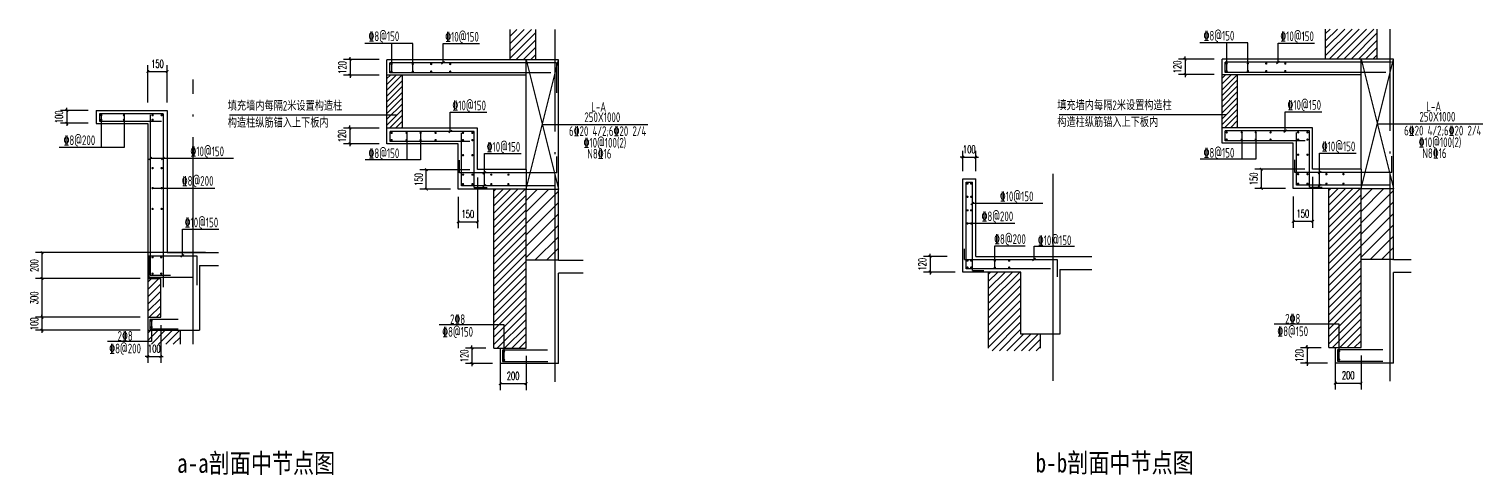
# Model space of a CAD drawing. Extents: x 0 to 125661, y -104936 to 8656.
# Drawn here: x 23345 to 34583, y -29104 to -25657 of the extents above; entities that cross this region are included whole.
import ezdxf
from ezdxf.enums import TextEntityAlignment as Align

# ---------------------------------------------------------------- set-up
doc = ezdxf.new("R2010")
doc.units = 0
doc.header["$LTSCALE"] = 800
doc.header["$MEASUREMENT"] = 0
doc.linetypes.add('DOTE', pattern=[2.42, 2, -0.2, 0.02, -0.2])
doc.layers.get('0').update_dxf_attribs({"linetype": 'CONTINUOUS'})
doc.layers.get('Defpoints').update_dxf_attribs({"color": 1, "linetype": 'CONTINUOUS'})
for name, color, linetype in [('3-ban', 84, 'CONTINUOUS'), ('DOTE', 28, 'CONTINUOUS'), ('PUB_DIM', 3, 'CONTINUOUS'), ('PUB_HATCH', 8, 'CONTINUOUS'), ('PUB_TEXT', 7, 'CONTINUOUS'), ('R', 1, 'CONTINUOUS'), ('WALL', 50, 'CONTINUOUS')]:
    doc.layers.add(name, color=color, linetype=linetype)
doc.styles.add('DIM_FONT', font='SIMPLEX.shx', dxfattribs={"width": 0.6})
doc.styles.add('TSSD_Rein', font='tssdeng.shx', dxfattribs={"width": 0.7, "bigfont": 'hztxt.shx'})
doc.styles.add('房间名称', font='SIMHEI.TTF', dxfattribs={"width": 0.8})
doc.dimstyles.new('DIMN20', dxfattribs={"dimscale": 0.2, "dimtxt": 300, "dimasz": 100, "dimexe": 250, "dimexo": 300, "dimgap": 150, "dimtad": 1, "dimdec": 0, "dimzin": 0, "dimdsep": 46, "dimtxsty": 'DIM_FONT', "dimblk": 'ARCHTICK', "dimcen": 0.09, "dimclrt": 7, "dimazin": 2, "dimtfac": 1, "dimtdec": 0, "dimtix": 1, "dimtmove": 2, "dimatfit": 3, "dimfxl": 0, "dimtolj": 1, "dimtzin": 0, "dimarcsym": 0})

# ---------------------------------------------------------------- blocks, each defined once
blk = doc.blocks.new('_ArchTick')
at = {"color": 0, "linetype": 'ByBlock', "const_width": 0.4}
blk.add_lwpolyline([(-0.5, -0.5), (0.5, 0.5)], dxfattribs=at)
blk = doc.blocks.new('*D355')
at = {"layer": '3-ban', "color": 0, "lineweight": -2}
for p, q in [((23779, -27385), (23395, -27385)), ((23445, -27385), (23445, -27585)), ((24203, -27585), (23395, -27585))]:
    blk.add_line(p, q, dxfattribs=at)
at = {"layer": 'Defpoints', "color": 0}
for p in [(23839, -27385), (23445, -27585), (24263, -27585)]:
    blk.add_point(p, dxfattribs=at)
at = {"layer": '3-ban', "color": 0, "lineweight": -2, "xscale": 20, "yscale": 20, "zscale": 20}
for p, rotation in [((23445, -27385), 90), ((23445, -27585), 270)]:
    blk.add_blockref('_ArchTick', p, dxfattribs=dict(at, rotation=rotation))
at = {"layer": '3-ban', "color": 7, "insert": (23385, -27485), "char_height": 60, "attachment_point": 5, "rotation": 90, "style": 'DIM_FONT'}
blk.add_mtext('\\A1;200', dxfattribs=at)
blk = doc.blocks.new('*D356')
at = {"layer": '3-ban', "color": 0, "lineweight": -2}
for p, q in [((24203, -27585), (23395, -27585)), ((23445, -27585), (23445, -27885)), ((24203, -27885), (23395, -27885))]:
    blk.add_line(p, q, dxfattribs=at)
at = {"layer": 'Defpoints', "color": 0}
for p in [(24263, -27585), (23445, -27885), (24263, -27885)]:
    blk.add_point(p, dxfattribs=at)
at = {"layer": '3-ban', "color": 0, "lineweight": -2, "xscale": 20, "yscale": 20, "zscale": 20}
for p, rotation in [((23445, -27585), 90), ((23445, -27885), 270)]:
    blk.add_blockref('_ArchTick', p, dxfattribs=dict(at, rotation=rotation))
at = {"layer": '3-ban', "color": 7, "insert": (23385, -27735), "char_height": 60, "attachment_point": 5, "rotation": 90, "style": 'DIM_FONT'}
blk.add_mtext('\\A1;300', dxfattribs=at)
blk = doc.blocks.new('*D357')
at = {"layer": '3-ban', "color": 0, "lineweight": -2}
for p, q in [((23445, -27885), (23445, -27865)), ((24203, -27885), (23395, -27885)), ((23445, -27885), (23445, -27985)), ((24203, -27985), (23395, -27985)), ((23445, -27985), (23445, -28005))]:
    blk.add_line(p, q, dxfattribs=at)
at = {"layer": 'Defpoints', "color": 0}
for p in [(24263, -27885), (23445, -27985), (24263, -27985)]:
    blk.add_point(p, dxfattribs=at)
at = {"layer": '3-ban', "color": 0, "lineweight": -2, "xscale": 20, "yscale": 20, "zscale": 20}
for p, rotation in [((23445, -27885), 270), ((23445, -27985), 90)]:
    blk.add_blockref('_ArchTick', p, dxfattribs=dict(at, rotation=rotation))
at = {"layer": '3-ban', "color": 7, "insert": (23385, -27935), "char_height": 60, "attachment_point": 5, "rotation": 90, "style": 'DIM_FONT'}
blk.add_mtext('\\A1;100', dxfattribs=at)
blk = doc.blocks.new('*D358')
at = {"layer": '3-ban', "color": 0, "lineweight": -2}
for p, q in [((23803, -26285), (23587, -26285)), ((23637, -26285), (23637, -26265)), ((23637, -26285), (23637, -26385)), ((23803, -26385), (23587, -26385)), ((23637, -26385), (23637, -26405))]:
    blk.add_line(p, q, dxfattribs=at)
at = {"layer": 'Defpoints', "color": 0}
for p in [(23863, -26285), (23637, -26385), (23863, -26385)]:
    blk.add_point(p, dxfattribs=at)
at = {"layer": '3-ban', "color": 0, "lineweight": -2, "xscale": 20, "yscale": 20, "zscale": 20}
for p, rotation in [((23637, -26285), 270), ((23637, -26385), 90)]:
    blk.add_blockref('_ArchTick', p, dxfattribs=dict(at, rotation=rotation))
at = {"layer": '3-ban', "color": 7, "insert": (23577, -26335), "char_height": 60, "attachment_point": 5, "rotation": 90, "style": 'DIM_FONT'}
blk.add_mtext('\\A1;100', dxfattribs=at)
blk = doc.blocks.new('*D359')
at = {"layer": '3-ban', "color": 0, "lineweight": -2}
for p, q in [((24263, -26225), (24263, -25935)), ((24413, -26225), (24413, -25935)), ((24263, -25985), (24413, -25985))]:
    blk.add_line(p, q, dxfattribs=at)
at = {"layer": 'Defpoints', "color": 0}
for p in [(24413, -25985), (24263, -26285), (24413, -26285)]:
    blk.add_point(p, dxfattribs=at)
at = {"layer": '3-ban', "color": 0, "lineweight": -2, "xscale": 20, "yscale": 20, "zscale": 20, "rotation": 180}
blk.add_blockref('_ArchTick', (24263, -25985), dxfattribs=at)
at = {"layer": '3-ban', "color": 0, "lineweight": -2, "xscale": 20, "yscale": 20, "zscale": 20}
blk.add_blockref('_ArchTick', (24413, -25985), dxfattribs=at)
at = {"layer": '3-ban', "color": 7, "insert": (24338, -25925), "char_height": 60, "attachment_point": 5, "style": 'DIM_FONT'}
blk.add_mtext('\\A1;150', dxfattribs=at)
blk = doc.blocks.new('*D360')
at = {"layer": '3-ban', "color": 0, "lineweight": -2}
for p, q in [((24363, -27945), (24363, -28238)), ((24263, -28045), (24263, -28238)), ((24263, -28188), (24243, -28188)), ((24263, -28188), (24363, -28188)), ((24363, -28188), (24383, -28188))]:
    blk.add_line(p, q, dxfattribs=at)
at = {"layer": 'Defpoints', "color": 0}
for p in [(24363, -27885), (24263, -27985), (24363, -28188)]:
    blk.add_point(p, dxfattribs=at)
at = {"layer": '3-ban', "color": 0, "lineweight": -2, "xscale": 20, "yscale": 20, "zscale": 20}
blk.add_blockref('_ArchTick', (24263, -28188), dxfattribs=at)
at = {"layer": '3-ban', "color": 0, "lineweight": -2, "xscale": 20, "yscale": 20, "zscale": 20, "rotation": 180}
blk.add_blockref('_ArchTick', (24363, -28188), dxfattribs=at)
at = {"layer": '3-ban', "color": 7, "insert": (24313, -28128), "char_height": 60, "attachment_point": 5, "style": 'DIM_FONT'}
blk.add_mtext('\\A1;100', dxfattribs=at)
blk = doc.blocks.new('*D361')
at = {"layer": '3-ban', "color": 0, "lineweight": -2}
for p, q in [((30563, -26755), (30563, -26597)), ((30663, -26755), (30663, -26597)), ((30563, -26647), (30543, -26647)), ((30563, -26647), (30663, -26647)), ((30663, -26647), (30683, -26647))]:
    blk.add_line(p, q, dxfattribs=at)
at = {"layer": 'Defpoints', "color": 0}
for p in [(30663, -26647), (30563, -26815), (30663, -26815)]:
    blk.add_point(p, dxfattribs=at)
at = {"layer": '3-ban', "color": 0, "lineweight": -2, "xscale": 20, "yscale": 20, "zscale": 20}
blk.add_blockref('_ArchTick', (30563, -26647), dxfattribs=at)
at = {"layer": '3-ban', "color": 0, "lineweight": -2, "xscale": 20, "yscale": 20, "zscale": 20, "rotation": 180}
blk.add_blockref('_ArchTick', (30663, -26647), dxfattribs=at)
at = {"layer": '3-ban', "color": 7, "insert": (30613, -26587), "char_height": 60, "attachment_point": 5, "style": 'DIM_FONT'}
blk.add_mtext('\\A1;100', dxfattribs=at)
blk = doc.blocks.new('*D362')
at = {"layer": 'Defpoints', "color": 0}
for p in [(30503, -27415), (30310, -27535), (30563, -27535)]:
    blk.add_point(p, dxfattribs=at)
at = {"layer": 'PUB_DIM', "color": 0, "lineweight": -2}
for p, q in [((30443, -27415), (30260, -27415)), ((30310, -27415), (30310, -27395)), ((30310, -27415), (30310, -27535)), ((30503, -27535), (30260, -27535)), ((30310, -27535), (30310, -27555))]:
    blk.add_line(p, q, dxfattribs=at)
at = {"layer": 'PUB_DIM', "color": 0, "lineweight": -2, "xscale": 20, "yscale": 20, "zscale": 20}
for p, rotation in [((30310, -27415), 270), ((30310, -27535), 90)]:
    blk.add_blockref('_ArchTick', p, dxfattribs=dict(at, rotation=rotation))
at = {"layer": 'PUB_DIM', "color": 7, "insert": (30250, -27475), "char_height": 60, "attachment_point": 5, "rotation": 90, "style": 'DIM_FONT'}
blk.add_mtext('\\A1;120', dxfattribs=at)
blk = doc.blocks.new('*D363')
at = {"layer": '3-ban', "color": 0, "lineweight": -2}
for p, q in [((26877, -28123), (26719, -28123)), ((26769, -28123), (26769, -28103)), ((26769, -28123), (26769, -28243)), ((26927, -28243), (26719, -28243)), ((26769, -28243), (26769, -28263))]:
    blk.add_line(p, q, dxfattribs=at)
at = {"layer": 'Defpoints', "color": 0}
for p in [(26937, -28123), (26769, -28243), (26987, -28243)]:
    blk.add_point(p, dxfattribs=at)
at = {"layer": '3-ban', "color": 0, "lineweight": -2, "xscale": 20, "yscale": 20, "zscale": 20}
for p, rotation in [((26769, -28123), 270), ((26769, -28243), 90)]:
    blk.add_blockref('_ArchTick', p, dxfattribs=dict(at, rotation=rotation))
at = {"layer": '3-ban', "color": 7, "insert": (26709, -28183), "char_height": 60, "attachment_point": 5, "rotation": 90, "style": 'DIM_FONT'}
blk.add_mtext('\\A1;120', dxfattribs=at)
blk = doc.blocks.new('*D364')
at = {"layer": '3-ban', "color": 0, "lineweight": -2}
for p, q in [((25825, -26423), (25825, -26403)), ((26052, -26423), (25775, -26423)), ((25825, -26423), (25825, -26543)), ((26052, -26543), (25775, -26543)), ((25825, -26543), (25825, -26563))]:
    blk.add_line(p, q, dxfattribs=at)
at = {"layer": 'Defpoints', "color": 0}
for p in [(26112, -26423), (25825, -26543), (26112, -26543)]:
    blk.add_point(p, dxfattribs=at)
at = {"layer": '3-ban', "color": 0, "lineweight": -2, "xscale": 20, "yscale": 20, "zscale": 20}
for p, rotation in [((25825, -26423), 270), ((25825, -26543), 90)]:
    blk.add_blockref('_ArchTick', p, dxfattribs=dict(at, rotation=rotation))
at = {"layer": '3-ban', "color": 7, "insert": (25765, -26483), "char_height": 60, "attachment_point": 5, "rotation": 90, "style": 'DIM_FONT'}
blk.add_mtext('\\A1;120', dxfattribs=at)
blk = doc.blocks.new('*D365')
at = {"layer": '3-ban', "color": 0, "lineweight": -2}
for p, q in [((26052, -25893), (25776, -25893)), ((25826, -25893), (25826, -25873)), ((25826, -25893), (25826, -26013)), ((26052, -26013), (25776, -26013)), ((25826, -26013), (25826, -26033))]:
    blk.add_line(p, q, dxfattribs=at)
at = {"layer": 'Defpoints', "color": 0}
for p in [(26112, -25893), (25826, -26013), (26112, -26013)]:
    blk.add_point(p, dxfattribs=at)
at = {"layer": '3-ban', "color": 0, "lineweight": -2, "xscale": 20, "yscale": 20, "zscale": 20}
for p, rotation in [((25826, -25893), 270), ((25826, -26013), 90)]:
    blk.add_blockref('_ArchTick', p, dxfattribs=dict(at, rotation=rotation))
at = {"layer": '3-ban', "color": 7, "insert": (25766, -25953), "char_height": 60, "attachment_point": 5, "rotation": 90, "style": 'DIM_FONT'}
blk.add_mtext('\\A1;120', dxfattribs=at)
blk = doc.blocks.new('*D366')
at = {"layer": '3-ban', "color": 0, "lineweight": -2}
for p, q in [((26812, -26804), (26812, -27197)), ((26662, -26954), (26662, -27197)), ((26662, -27147), (26812, -27147))]:
    blk.add_line(p, q, dxfattribs=at)
at = {"layer": 'Defpoints', "color": 0}
for p in [(26812, -26744), (26662, -26894), (26812, -27147)]:
    blk.add_point(p, dxfattribs=at)
at = {"layer": '3-ban', "color": 0, "lineweight": -2, "xscale": 20, "yscale": 20, "zscale": 20, "rotation": 180}
blk.add_blockref('_ArchTick', (26662, -27147), dxfattribs=at)
at = {"layer": '3-ban', "color": 0, "lineweight": -2, "xscale": 20, "yscale": 20, "zscale": 20}
blk.add_blockref('_ArchTick', (26812, -27147), dxfattribs=at)
at = {"layer": '3-ban', "color": 7, "insert": (26737, -27087), "char_height": 60, "attachment_point": 5, "style": 'DIM_FONT'}
blk.add_mtext('\\A1;150', dxfattribs=at)
blk = doc.blocks.new('*D367')
at = {"layer": '3-ban', "color": 0, "lineweight": -2}
for p, q in [((26752, -26744), (26366, -26744)), ((26416, -26894), (26416, -26744)), ((26602, -26894), (26366, -26894))]:
    blk.add_line(p, q, dxfattribs=at)
at = {"layer": 'Defpoints', "color": 0}
for p in [(26416, -26744), (26812, -26744), (26662, -26894)]:
    blk.add_point(p, dxfattribs=at)
at = {"layer": '3-ban', "color": 0, "lineweight": -2, "xscale": 20, "yscale": 20, "zscale": 20}
for p, rotation in [((26416, -26744), 90), ((26416, -26894), 270)]:
    blk.add_blockref('_ArchTick', p, dxfattribs=dict(at, rotation=rotation))
at = {"layer": '3-ban', "color": 7, "insert": (26356, -26819), "char_height": 60, "attachment_point": 5, "rotation": 90, "style": 'DIM_FONT'}
blk.add_mtext('\\A1;150', dxfattribs=at)
blk = doc.blocks.new('*D368')
at = {"layer": '3-ban', "color": 0, "lineweight": -2}
for p, q in [((26987, -28183), (26987, -28448)), ((27187, -28183), (27187, -28448)), ((26987, -28398), (27187, -28398))]:
    blk.add_line(p, q, dxfattribs=at)
at = {"layer": 'Defpoints', "color": 0}
for p in [(26987, -28123), (27187, -28123), (27187, -28398)]:
    blk.add_point(p, dxfattribs=at)
at = {"layer": '3-ban', "color": 0, "lineweight": -2, "xscale": 20, "yscale": 20, "zscale": 20, "rotation": 180}
blk.add_blockref('_ArchTick', (26987, -28398), dxfattribs=at)
at = {"layer": '3-ban', "color": 0, "lineweight": -2, "xscale": 20, "yscale": 20, "zscale": 20}
blk.add_blockref('_ArchTick', (27187, -28398), dxfattribs=at)
at = {"layer": '3-ban', "color": 7, "insert": (27087, -28338), "char_height": 60, "attachment_point": 5, "style": 'DIM_FONT'}
blk.add_mtext('\\A1;200', dxfattribs=at)
blk = doc.blocks.new('*D369')
at = {"layer": '3-ban', "color": 0, "lineweight": -2}
for p, q in [((33332, -28120), (33174, -28120)), ((33224, -28120), (33224, -28100)), ((33224, -28120), (33224, -28240)), ((33382, -28240), (33174, -28240)), ((33224, -28240), (33224, -28260))]:
    blk.add_line(p, q, dxfattribs=at)
at = {"layer": 'Defpoints', "color": 0}
for p in [(33392, -28120), (33224, -28240), (33442, -28240)]:
    blk.add_point(p, dxfattribs=at)
at = {"layer": '3-ban', "color": 0, "lineweight": -2, "xscale": 20, "yscale": 20, "zscale": 20}
for p, rotation in [((33224, -28120), 270), ((33224, -28240), 90)]:
    blk.add_blockref('_ArchTick', p, dxfattribs=dict(at, rotation=rotation))
at = {"layer": '3-ban', "color": 7, "insert": (33164, -28180), "char_height": 60, "attachment_point": 5, "rotation": 90, "style": 'DIM_FONT'}
blk.add_mtext('\\A1;120', dxfattribs=at)
blk = doc.blocks.new('*D370')
at = {"layer": '3-ban', "color": 0, "lineweight": -2}
for p, q in [((32507, -25889), (32231, -25889)), ((32281, -25889), (32281, -25869)), ((32281, -25889), (32281, -26009)), ((32507, -26009), (32231, -26009)), ((32281, -26009), (32281, -26029))]:
    blk.add_line(p, q, dxfattribs=at)
at = {"layer": 'Defpoints', "color": 0}
for p in [(32567, -25889), (32281, -26009), (32567, -26009)]:
    blk.add_point(p, dxfattribs=at)
at = {"layer": '3-ban', "color": 0, "lineweight": -2, "xscale": 20, "yscale": 20, "zscale": 20}
for p, rotation in [((32281, -25889), 270), ((32281, -26009), 90)]:
    blk.add_blockref('_ArchTick', p, dxfattribs=dict(at, rotation=rotation))
at = {"layer": '3-ban', "color": 7, "insert": (32221, -25949), "char_height": 60, "attachment_point": 5, "rotation": 90, "style": 'DIM_FONT'}
blk.add_mtext('\\A1;120', dxfattribs=at)
blk = doc.blocks.new('*D371')
at = {"layer": '3-ban', "color": 0, "lineweight": -2}
for p, q in [((33267, -26800), (33267, -27193)), ((33117, -26950), (33117, -27193)), ((33117, -27143), (33267, -27143))]:
    blk.add_line(p, q, dxfattribs=at)
at = {"layer": 'Defpoints', "color": 0}
for p in [(33267, -26740), (33117, -26890), (33267, -27143)]:
    blk.add_point(p, dxfattribs=at)
at = {"layer": '3-ban', "color": 0, "lineweight": -2, "xscale": 20, "yscale": 20, "zscale": 20, "rotation": 180}
blk.add_blockref('_ArchTick', (33117, -27143), dxfattribs=at)
at = {"layer": '3-ban', "color": 0, "lineweight": -2, "xscale": 20, "yscale": 20, "zscale": 20}
blk.add_blockref('_ArchTick', (33267, -27143), dxfattribs=at)
at = {"layer": '3-ban', "color": 7, "insert": (33192, -27083), "char_height": 60, "attachment_point": 5, "style": 'DIM_FONT'}
blk.add_mtext('\\A1;150', dxfattribs=at)
blk = doc.blocks.new('*D372')
at = {"layer": '3-ban', "color": 0, "lineweight": -2}
for p, q in [((33207, -26740), (32821, -26740)), ((32871, -26890), (32871, -26740)), ((33057, -26890), (32821, -26890))]:
    blk.add_line(p, q, dxfattribs=at)
at = {"layer": 'Defpoints', "color": 0}
for p in [(32871, -26740), (33267, -26740), (33117, -26890)]:
    blk.add_point(p, dxfattribs=at)
at = {"layer": '3-ban', "color": 0, "lineweight": -2, "xscale": 20, "yscale": 20, "zscale": 20}
for p, rotation in [((32871, -26740), 90), ((32871, -26890), 270)]:
    blk.add_blockref('_ArchTick', p, dxfattribs=dict(at, rotation=rotation))
at = {"layer": '3-ban', "color": 7, "insert": (32811, -26815), "char_height": 60, "attachment_point": 5, "rotation": 90, "style": 'DIM_FONT'}
blk.add_mtext('\\A1;150', dxfattribs=at)
blk = doc.blocks.new('*D373')
at = {"layer": '3-ban', "color": 0, "lineweight": -2}
for p, q in [((33442, -28180), (33442, -28444)), ((33642, -28180), (33642, -28444)), ((33442, -28394), (33642, -28394))]:
    blk.add_line(p, q, dxfattribs=at)
at = {"layer": 'Defpoints', "color": 0}
for p in [(33442, -28120), (33642, -28120), (33642, -28394)]:
    blk.add_point(p, dxfattribs=at)
at = {"layer": '3-ban', "color": 0, "lineweight": -2, "xscale": 20, "yscale": 20, "zscale": 20, "rotation": 180}
blk.add_blockref('_ArchTick', (33442, -28394), dxfattribs=at)
at = {"layer": '3-ban', "color": 0, "lineweight": -2, "xscale": 20, "yscale": 20, "zscale": 20}
blk.add_blockref('_ArchTick', (33642, -28394), dxfattribs=at)
at = {"layer": '3-ban', "color": 7, "insert": (33542, -28334), "char_height": 60, "attachment_point": 5, "style": 'DIM_FONT'}
blk.add_mtext('\\A1;200', dxfattribs=at)

msp = doc.modelspace()

# ---------------------------------------------------------------- hatches: boundary and pattern name
at = {"layer": 'PUB_HATCH'}
h = msp.add_hatch(dxfattribs=at)
h.set_pattern_fill('普通砖', color=256, scale=30, style=0)
h.set_pattern_definition([(45, (26912.023, -25864.8), (-28.2136, 28.2136), [])])
h.paths.add_polyline_path([(27262, -25893.5), (27262, -25660.5), (27062, -25660.5), (27062, -25893.5)])
h = msp.add_hatch(dxfattribs=at)
h.set_pattern_fill('普通砖', color=256, scale=30, style=0)
h.set_pattern_definition([(45, (33367.134, -25860.838), (-28.2136, 28.2136), [])])
h.paths.add_polyline_path([(33767.1, -25656.5), (33367.1, -25656.5), (33367.1, -25889.5), (33767.1, -25889.5)])
h = msp.add_hatch(dxfattribs=at)
h.set_pattern_fill('普通砖', color=256, scale=30, style=0)
h.set_pattern_definition([(45, (26937.023, -28094.83), (-28.2136, 28.2136), [])])
h.paths.add_polyline_path([(27187, -26893.6), (26937, -26893.6), (26937, -28123.5), (27187, -28123.5)])
h = msp.add_hatch(dxfattribs=at)
h.set_pattern_fill('ANSI31', color=256, scale=500, style=0)
h.set_pattern_definition([(45, (-1269.05, 3959.093), (-44.19417, 44.19417), [])])
h.paths.add_polyline_path([(27411.8, -26893.6), (27187, -26893.6), (27187, -27443.5), (27411.8, -27443.5)])
h.paths.add_polyline_path([(27411.8, -27443.5), (27437, -27443.5), (27437, -26893.6), (27411.8, -26893.6)])
h = msp.add_hatch(dxfattribs=at)
h.set_pattern_fill('普通砖', color=256, scale=30, style=0)
h.set_pattern_definition([(45, (33392.134, -28090.865), (-28.2136, 28.2136), [])])
h.paths.add_polyline_path([(33642.1, -26889.6), (33392.1, -26889.6), (33392.1, -28119.5), (33642.1, -28119.5)])
h = msp.add_hatch(dxfattribs=at)
h.set_pattern_fill('ANSI31', color=256, scale=500, style=0)
h.set_pattern_definition([(45, (5186.06, 3963.06), (-44.19417, 44.19417), [])])
h.paths.add_polyline_path([(33866.9, -26889.6), (33642.1, -26889.6), (33642.1, -27439.5), (33866.9, -27439.5)])
h.paths.add_polyline_path([(33866.9, -27439.5), (33892.1, -27439.5), (33892.1, -26889.6), (33866.9, -26889.6)])

# ---------------------------------------------------------------- linework, layer by layer
msp.add_line((30562.8, -27415.5), (30562.8, -27065.6))
at = {"layer": '3-ban'}
for p, q in [((26311.2, -25767.4), (25940.3, -25767.4)), ((26149.9, -25985.4), (26149.9, -25767.4)), ((26311.2, -25985.4), (26311.2, -25767.4)), ((26545.4, -25917.2), (26545.4, -25768.4)), ((26545.4, -25768.4), (26827.7, -25768.4)), ((32766.3, -25763.5), (32395.4, -25763.5)), ((32605, -25981.4), (32605, -25763.5)), ((32766.3, -25981.4), (32766.3, -25763.5)), ((33000.5, -25913.2), (33000.5, -25764.5)), ((33000.5, -25764.5), (33282.8, -25764.5)), ((27187, -26893.6), (27437, -25893.5)), ((27187, -25893.5), (27437, -26893.6)), ((33642.1, -26889.6), (33892.1, -25889.5)), ((33642.1, -25889.5), (33892.1, -26889.6)), ((33055.8, -26444.1), (33055.8, -26295.4)), ((33055.8, -26295.4), (33338.1, -26295.4)), ((23903.6, -26322.2), (23903.6, -26571.4)), ((24080.2, -26322.2), (24080.2, -26571.4)), ((24895.3, -26320.5), (26188.9, -26320.5)), ((26600.7, -26448.1), (26600.7, -26299.4)), ((26600.7, -26299.4), (26883, -26299.4)), ((27312, -26393.5), (28128.3, -26393.5)), ((31307.7, -26316.6), (32601.3, -26316.6)), ((33767.1, -26389.5), (34583.5, -26389.5)), ((26265.3, -26459.1), (26265.3, -26667.2)), ((26371.8, -26459.1), (26371.8, -26667.2)), ((32720.5, -26455.2), (32720.5, -26663.3)), ((32826.9, -26455.2), (32826.9, -26663.3)), ((24080.2, -26571.4), (23577.7, -26571.4)), ((26865.5, -26868.6), (26865.5, -26619.9)), ((26865.5, -26619.9), (27147.8, -26619.9)), ((33320.6, -26864.6), (33320.6, -26615.9)), ((33320.6, -26615.9), (33602.9, -26615.9)), ((24924.3, -26656.5), (24282, -26656.5)), ((26371.8, -26667.2), (25943.6, -26667.2)), ((32826.9, -26663.3), (32398.8, -26663.3)), ((24300.1, -26886.3), (24780.7, -26886.3)), ((27187, -26893.6), (27437, -26893.6)), ((33642.1, -26889.6), (33892.1, -26889.6)), ((31181.2, -27004), (30637.8, -27004)), ((30964.6, -27159.7), (30598.9, -27159.7)), ((24530.9, -27410.1), (24530.9, -27203.9)), ((24530.9, -27203.9), (24813.2, -27203.9)), ((30810.4, -27504.6), (30810.4, -27332.7)), ((30810.4, -27332.7), (31044.4, -27332.7)), ((31114.5, -27437), (31114.5, -27334.3)), ((31114.5, -27334.3), (31425.7, -27334.3)), ((27437, -27443.5), (27187, -27443.5)), ((33892.1, -27439.5), (33642.1, -27439.5)), ((24292.2, -27911.9), (24292.2, -28071.8)), ((27016.6, -27942.6), (26514.2, -27942.6)), ((27016.6, -28215.3), (27016.6, -27942.6)), ((33471.7, -27938.7), (32969.3, -27938.7)), ((33471.7, -28211.4), (33471.7, -27938.7)), ((24292.2, -28071.8), (23952.2, -28071.8))]:
    msp.add_line(p, q, dxfattribs=at)
at = {"layer": 'DOTE', "linetype": 'DOTE'}
for p, q in [((27411.8, -28383.9), (27411.8, -25660.5)), ((33867.1, -28379.9), (33867.1, -25656.5)), ((24612.4, -28093.3), (24612.4, -26047.2)), ((31262.5, -28376.4), (31262.5, -26691.8)), ((24708.7, -27385.4), (23702.4, -27385.4))]:
    msp.add_line(p, q, dxfattribs=at)
at = {"layer": 'PUB_HATCH'}
for p, q in [((27187, -26013.5), (27187, -25893.5)), ((33642.1, -26009.5), (33642.1, -25889.5)), ((26111.8, -25994.5), (26112.9, -25993.5)), ((26111.8, -26039.4), (26137.8, -26013.5)), ((26111.8, -26084.3), (26182.7, -26013.5)), ((26111.8, -26129.2), (26227.6, -26013.5)), ((26111.8, -26174.1), (26231.8, -26054.1)), ((32567, -25990.5), (32568, -25989.5)), ((32567, -26035.4), (32592.9, -26009.5)), ((32567, -26080.3), (32637.8, -26009.5)), ((32567, -26125.2), (32682.7, -26009.5)), ((32567, -26170.1), (32687, -26050.1)), ((26111.8, -26219), (26231.8, -26099)), ((26111.8, -26263.9), (26231.8, -26143.9)), ((32567, -26215), (32687, -26095)), ((32567, -26259.9), (32687, -26139.9)), ((32567, -26304.8), (32687, -26184.8)), ((26111.8, -26308.8), (26231.8, -26188.8)), ((26111.8, -26353.7), (26231.8, -26233.7)), ((26111.8, -26398.6), (26231.8, -26278.6)), ((32567, -26349.7), (32687, -26229.7)), ((32567, -26394.6), (32687, -26274.6)), ((26131.8, -26423.5), (26231.8, -26323.5)), ((26176.7, -26423.5), (26231.8, -26368.4)), ((32587, -26419.5), (32687, -26319.5)), ((32631.9, -26419.5), (32687, -26364.4)), ((32676.8, -26419.5), (32687, -26409.3)), ((26221.6, -26423.5), (26231.8, -26413.3)), ((27187, -26743.6), (27187, -26893.6)), ((33642.1, -26739.6), (33642.1, -26889.6)), ((24262.7, -27669.7), (24347, -27585.4)), ((24262.7, -27613.2), (24290.5, -27585.4)), ((24262.7, -27726.1), (24362.7, -27626.1)), ((30762.7, -27550.5), (30777.8, -27535.5)), ((30762.7, -27606.9), (30834.2, -27535.5)), ((30762.7, -27663.4), (30890.6, -27535.5)), ((30762.7, -27719.8), (30947.1, -27535.5)), ((30762.7, -27776.2), (31003.5, -27535.5)), ((30762.7, -27832.7), (31012.7, -27582.7)), ((30762.7, -27889.1), (31012.7, -27639.1)), ((24262.7, -27782.5), (24362.7, -27682.5)), ((24262.7, -27839), (24362.7, -27739)), ((30762.7, -27945.5), (31012.7, -27695.5)), ((30762.7, -28001.9), (31012.7, -27751.9)), ((24272.7, -27885.4), (24362.7, -27795.4)), ((24329.1, -27885.4), (24362.7, -27851.8)), ((30762.7, -28058.4), (31012.7, -27808.4)), ((30762.7, -28114.8), (31012.7, -27864.8)), ((30790.5, -28143.4), (31012.7, -27921.2)), ((30846.9, -28143.4), (31012.7, -27977.6)), ((24262.7, -28008.2), (24285.5, -27985.4)), ((24262.7, -28064.7), (24342, -27985.4)), ((24290.4, -28093.3), (24398.4, -27985.4)), ((24346.9, -28093.3), (24454.8, -27985.4)), ((24403.3, -28093.3), (24511.2, -27985.4)), ((24459.7, -28093.3), (24512.7, -28040.4)), ((30903.4, -28143.4), (31031.3, -28015.5)), ((30959.8, -28143.4), (31087.8, -28015.5)), ((31016.2, -28143.4), (31144.2, -28015.5)), ((31072.7, -28143.4), (31162.7, -28053.4)), ((31129.1, -28143.4), (31162.7, -28109.8))]:
    msp.add_line(p, q, dxfattribs=at)
at = {"layer": 'R'}
for p, q in [((27422.7, -25917.2), (26134.7, -25917.2)), ((26134.7, -25995.7), (26134.7, -25917.2)), ((26533.8, -25926.7), (26556.9, -25907.6)), ((27422.7, -25917.2), (27422.7, -26150.2)), ((33877.9, -25913.2), (32589.8, -25913.2)), ((32589.8, -25991.7), (32589.8, -25913.2)), ((32988.9, -25922.7), (33012, -25903.6)), ((27378.8, -25995.7), (26134.7, -25995.7)), ((33833.9, -25991.7), (32589.8, -25991.7)), ((26787, -26448.5), (26136.8, -26448.5)), ((26136.8, -26524.8), (26136.8, -26448.5)), ((26589.1, -26457.6), (26612.2, -26438.6)), ((26687, -26868.6), (26687, -26459.9)), ((26787, -26882.6), (26787, -26448.5)), ((33242.1, -26444.5), (32592, -26444.5)), ((32592, -26520.9), (32592, -26444.5)), ((33208.2, -26520.9), (32592, -26520.9)), ((33044.3, -26453.7), (33067.3, -26434.6)), ((33142.1, -26864.6), (33142.1, -26455.9)), ((33242.1, -26878.7), (33242.1, -26444.5)), ((26753.1, -26524.8), (26136.8, -26524.8)), ((24270.4, -26666), (24293.5, -26646.9)), ((24369.4, -26666), (24392.5, -26646.9)), ((26673.2, -26768.6), (26673.2, -26671.2)), ((27423.6, -26768.6), (27423.6, -26641.9)), ((33128.3, -26764.6), (33128.3, -26667.3)), ((33878.7, -26764.6), (33878.7, -26638)), ((27423.6, -26768.6), (26673.2, -26768.6)), ((26854, -26778.1), (26877, -26759)), ((26854, -26878.1), (26877, -26859)), ((30587.8, -27510.5), (30587.8, -26840.5)), ((30587.8, -26840.5), (30637.8, -26840.5)), ((30637.8, -27523.5), (30637.8, -26840.5)), ((33878.7, -26764.6), (33128.3, -26764.6)), ((33309.1, -26774.2), (33332.2, -26755.1)), ((33309.1, -26874.2), (33332.2, -26855.1)), ((27412.6, -26868.6), (26687, -26868.6)), ((26787, -26882.6), (26885.9, -26882.6)), ((33867.7, -26864.6), (33142.1, -26864.6)), ((33242.1, -26878.7), (33341, -26878.7)), ((30626.2, -27013.6), (30649.3, -26994.5)), ((24270.8, -27410.1), (24642.1, -27410.1)), ((24270.8, -27410.1), (24270.8, -27575.1)), ((24519.4, -27419.7), (24542.5, -27400.6)), ((24642.1, -27410.1), (24642.1, -27637.5)), ((30575.3, -27437), (30575.3, -27356.4)), ((30575.3, -27437), (31293.3, -27437)), ((31240.6, -27510.5), (30587.8, -27510.5)), ((30637.8, -27523.5), (30724.3, -27523.5)), ((31102.9, -27446.5), (31126, -27427.4)), ((31293.3, -27437), (31293.3, -27571.7)), ((24270.8, -27575.1), (24612.4, -27575.1))]:
    msp.add_line(p, q, dxfattribs=at)
at = {"layer": 'R', "const_width": 9}
for points in [[(26152.1, -25926.7, -1), (26143.1, -25926.7, -1)], [(26315.7, -25926.7, -1), (26306.7, -25926.7, -1)], [(26457.8, -25926.7, -1), (26448.8, -25926.7, -1)], [(26605.1, -25926.7, -1), (26596.1, -25926.7, -1)], [(32607.2, -25922.7, -1), (32598.2, -25922.7, -1)], [(32770.8, -25922.7, -1), (32761.8, -25922.7, -1)], [(32912.9, -25922.7, -1), (32903.9, -25922.7, -1)], [(33060.3, -25922.7, -1), (33051.3, -25922.7, -1)], [(26152.1, -25985.4, -1), (26143.1, -25985.4, -1)], [(26315.7, -25985.4, -1), (26306.7, -25985.4, -1)], [(26457.8, -25985.4, -1), (26448.8, -25985.4, -1)], [(26605.1, -25985.4, -1), (26596.1, -25985.4, -1)], [(32607.2, -25981.4, -1), (32598.2, -25981.4, -1)], [(32770.8, -25981.4, -1), (32761.8, -25981.4, -1)], [(32912.9, -25981.4, -1), (32903.9, -25981.4, -1)], [(33060.3, -25981.4, -1), (33051.3, -25981.4, -1)], [(23908.1, -26322.2, -1), (23899.1, -26322.2, -1)], [(23908.1, -26358.4, -1), (23899.1, -26358.4, -1)], [(24083.4, -26322.2, -1), (24074.4, -26322.2, -1)], [(24083.4, -26358.4, -1), (24074.4, -26358.4, -1)], [(24304.6, -26322.2, -1), (24295.6, -26322.2, -1)], [(24304.6, -26358.4, -1), (24295.6, -26358.4, -1)], [(24374.3, -26322.2, -1), (24365.3, -26322.2, -1)], [(26152.1, -26459.1, -1), (26143.1, -26459.1, -1)], [(26152.1, -26515.3, -1), (26143.1, -26515.3, -1)], [(26268.1, -26459.1, -1), (26259.1, -26459.1, -1)], [(26268.1, -26515.3, -1), (26259.1, -26515.3, -1)], [(26376.3, -26459.1, -1), (26367.3, -26459.1, -1)], [(26376.3, -26515.3, -1), (26367.3, -26515.3, -1)], [(26491.8, -26459.1, -1), (26482.8, -26459.1, -1)], [(26491.8, -26515.3, -1), (26482.8, -26515.3, -1)], [(26704.2, -26459.1, -1), (26695.2, -26459.1, -1)], [(26704.2, -26515.3, -1), (26695.2, -26515.3, -1)], [(26776.4, -26459.1, -1), (26767.4, -26459.1, -1)], [(26776.4, -26515.3, -1), (26767.4, -26515.3, -1)], [(32607.2, -26455.2, -1), (32598.2, -26455.2, -1)], [(32607.2, -26511.3, -1), (32598.2, -26511.3, -1)], [(32723.2, -26455.2, -1), (32714.2, -26455.2, -1)], [(32723.2, -26511.3, -1), (32714.2, -26511.3, -1)], [(32831.4, -26455.2, -1), (32822.4, -26455.2, -1)], [(32831.4, -26511.3, -1), (32822.4, -26511.3, -1)], [(32946.9, -26455.2, -1), (32937.9, -26455.2, -1)], [(32946.9, -26511.3, -1), (32937.9, -26511.3, -1)], [(33159.3, -26455.2, -1), (33150.3, -26455.2, -1)], [(33159.3, -26511.3, -1), (33150.3, -26511.3, -1)], [(33231.6, -26455.2, -1), (33222.6, -26455.2, -1)], [(33231.6, -26511.3, -1), (33222.6, -26511.3, -1)], [(26704.2, -26632, -1), (26695.2, -26632, -1)], [(26776.4, -26632, -1), (26767.4, -26632, -1)], [(33159.3, -26628.1, -1), (33150.3, -26628.1, -1)], [(33231.6, -26628.1, -1), (33222.6, -26628.1, -1)], [(24304.6, -26731.6, -1), (24295.6, -26731.6, -1)], [(24374.3, -26731.6, -1), (24365.3, -26731.6, -1)], [(26704.2, -26782.3, -1), (26695.2, -26782.3, -1)], [(26704.2, -26856, -1), (26695.2, -26856, -1)], [(26776.4, -26782.3, -1), (26767.4, -26782.3, -1)], [(26776.4, -26856, -1), (26767.4, -26856, -1)], [(26922.8, -26782.3, -1), (26913.8, -26782.3, -1)], [(26922.8, -26856, -1), (26913.8, -26856, -1)], [(27054.6, -26782.3, -1), (27045.6, -26782.3, -1)], [(27054.6, -26856, -1), (27045.6, -26856, -1)], [(30603.4, -26851.6, -1), (30594.4, -26851.6, -1)], [(30632.4, -26851.6, -1), (30623.4, -26851.6, -1)], [(33159.3, -26778.3, -1), (33150.3, -26778.3, -1)], [(33159.3, -26852.1, -1), (33150.3, -26852.1, -1)], [(33231.6, -26778.3, -1), (33222.6, -26778.3, -1)], [(33231.6, -26852.1, -1), (33222.6, -26852.1, -1)], [(33378, -26778.3, -1), (33369, -26778.3, -1)], [(33378, -26852.1, -1), (33369, -26852.1, -1)], [(33509.7, -26778.3, -1), (33500.7, -26778.3, -1)], [(33509.7, -26852.1, -1), (33500.7, -26852.1, -1)], [(24304.6, -26886.3, -1), (24295.6, -26886.3, -1)], [(24374.3, -26886.3, -1), (24365.3, -26886.3, -1)], [(30603.4, -26953.3, -1), (30594.4, -26953.3, -1)], [(30632.4, -26953.3, -1), (30623.4, -26953.3, -1)], [(24304.6, -27047.2, -1), (24295.6, -27047.2, -1)], [(24374.3, -27047.2, -1), (24365.3, -27047.2, -1)], [(30603.4, -27058.1, -1), (30594.4, -27058.1, -1)], [(30632.4, -27058.1, -1), (30623.4, -27058.1, -1)], [(30603.4, -27159.7, -1), (30594.4, -27159.7, -1)], [(30632.4, -27159.7, -1), (30623.4, -27159.7, -1)], [(24304.6, -27421.3, -1), (24295.6, -27421.3, -1)], [(24371.1, -27421.3, -1), (24362.1, -27421.3, -1)], [(30603.4, -27447, -1), (30594.4, -27447, -1)], [(30603.4, -27500.1, -1), (30594.4, -27500.1, -1)], [(30632.4, -27447, -1), (30623.4, -27447, -1)], [(30632.4, -27500.1, -1), (30623.4, -27500.1, -1)], [(30814.9, -27447, -1), (30805.9, -27447, -1)], [(30814.9, -27500.1, -1), (30805.9, -27500.1, -1)], [(30925.6, -27447, -1), (30916.6, -27447, -1)], [(30925.6, -27500.1, -1), (30916.6, -27500.1, -1)], [(24304.6, -27547.6, -1), (24295.6, -27547.6, -1)], [(24371.1, -27547.6, -1), (24362.1, -27547.6, -1)], [(24296.7, -27911.9, -1), (24287.7, -27911.9, -1)], [(24296.7, -27961.8, -1), (24287.7, -27961.8, -1)], [(27021.1, -28150, -1), (27012.1, -28150, -1)], [(27021.1, -28215.3, -1), (27012.1, -28215.3, -1)], [(33476.2, -28146, -1), (33467.2, -28146, -1)], [(33476.2, -28211.4, -1), (33467.2, -28211.4, -1)]]:
    msp.add_lwpolyline(points, format="xyb", close=True, dxfattribs=at)
at = {"layer": 'R'}
for points in [[(24381, -26312.7), (23890.6, -26312.7), (23890.6, -26368.7), (24369.4, -26368.7)], [(24282, -26320.8), (24282, -27559.2), (24282, -27559.2)], [(24381, -26312.7), (24381, -27651.2), (24381, -27651.2)], [(24282, -27559.2), (24439, -27559.2)], [(24496.7, -27901.7), (24279.5, -27901.7), (24279.5, -27974.7), (24497.6, -27974.7)], [(27353.9, -28139.8), (27003.8, -28139.8), (27003.8, -28228.2), (27354.9, -28228.2)], [(33809, -28135.9), (33458.9, -28135.9), (33458.9, -28224.3), (33810, -28224.3)]]:
    msp.add_lwpolyline(points, dxfattribs=at)
at = {"layer": 'WALL'}
for p, q in [((27062, -25660.5), (27062, -25893.5)), ((27262, -25893.5), (27262, -25660.5)), ((33367.1, -25889.5), (33367.1, -25656.5)), ((33767.1, -25889.5), (33767.1, -25656.5)), ((27437, -25893.5), (26111.8, -25893.5)), ((26111.8, -26543.5), (26111.8, -25893.5)), ((27437, -27443.5), (27437, -25893.5)), ((33892.1, -25889.5), (32567, -25889.5)), ((32567, -26539.5), (32567, -25889.5)), ((33892.1, -27439.5), (33892.1, -25889.5)), ((27187, -26013.5), (26111.8, -26013.5)), ((26231.8, -26423.5), (26231.8, -26013.5)), ((27187, -26743.6), (27187, -26013.5)), ((33642.1, -26009.5), (32567, -26009.5)), ((32687, -26419.5), (32687, -26009.5)), ((33642.1, -26739.6), (33642.1, -26009.5)), ((23862.6, -26285.3), (23862.6, -26385.4)), ((23862.6, -26285.4), (24412.7, -26285.4)), ((24412.7, -26285.4), (24412.7, -27385.4)), ((23862.6, -26385.4), (24262.7, -26385.4)), ((24262.7, -26385.4), (24262.7, -28093.3)), ((26812, -26423.5), (26111.8, -26423.5)), ((26812, -26743.6), (26812, -26423.5)), ((33267.1, -26419.5), (32567, -26419.5)), ((33267.1, -26739.6), (33267.1, -26419.5)), ((26662, -26543.5), (26111.8, -26543.5)), ((26662, -26893.6), (26662, -26543.5)), ((33117.1, -26539.5), (32567, -26539.5)), ((33117.1, -26889.6), (33117.1, -26539.5)), ((27187, -26743.6), (26812, -26743.6)), ((33642.1, -26739.6), (33267.1, -26739.6)), ((30562.8, -26815.5), (30662.8, -26815.5)), ((30562.8, -27535.5), (30562.8, -26815.5)), ((30562.8, -26815.5), (30662.8, -26815.5)), ((30662.8, -27415.5), (30662.8, -26815.5)), ((27187, -26893.6), (26662, -26893.6)), ((26937, -28123.5), (26937, -26893.6)), ((27187, -28123.5), (27187, -26893.6)), ((33642.1, -26889.6), (33117.1, -26889.6)), ((33392.1, -28119.5), (33392.1, -26889.6)), ((33642.1, -28119.5), (33642.1, -26889.6)), ((24412.7, -27385.4), (24808.8, -27385.4)), ((30662.8, -27415.5), (31559.7, -27415.5)), ((24662.7, -27485.4), (24662.7, -27985.4)), ((24662.7, -27485.4), (24808.8, -27485.4)), ((27437, -27443.5), (27627.7, -27443.5)), ((31312.7, -27515.5), (31312.7, -28015.5)), ((31312.7, -27515.5), (31559.7, -27515.5)), ((33892.1, -27439.5), (34028.5, -27439.5)), ((24262.7, -27585.4), (24362.7, -27585.4)), ((24362.7, -27885.4), (24362.7, -27585.4)), ((27627.7, -27543.5), (27437, -27543.5)), ((27437, -28243.5), (27437, -27543.5)), ((31012.7, -27535.5), (30562.8, -27535.5)), ((30762.7, -28123.4), (30762.7, -27535.5)), ((31012.7, -28015.5), (31012.7, -27535.5)), ((34028.5, -27539.5), (33892.1, -27539.5)), ((33892.1, -28239.5), (33892.1, -27539.5)), ((24262.7, -27885.4), (24362.7, -27885.4)), ((24262.7, -27985.4), (24662.7, -27985.4)), ((24512.7, -27985.4), (24512.7, -28093.3)), ((31312.7, -28015.5), (31012.7, -28015.5)), ((31162.7, -28123.4), (31162.7, -28015.5)), ((26937, -28123.5), (27187, -28123.5)), ((26987, -28123.5), (26987, -28243.5)), ((33392.1, -28119.5), (33642.1, -28119.5)), ((33442.1, -28119.5), (33442.1, -28239.5)), ((27437, -28243.5), (26987, -28243.5)), ((33892.1, -28239.5), (33442.1, -28239.5))]:
    msp.add_line(p, q, dxfattribs=at)

# ---------------------------------------------------------------- texts
at = {"layer": '3-ban', "style": 'TSSD_Rein', "width": 0.7}
for s, p in [('%%1328@150', (26088, -25711.7)), ('%%13210@150', (26692.1, -25715.6)), ('%%1328@150', (32543.1, -25707.7)), ('%%13210@150', (33147.2, -25711.7)), ('%%13210@150', (26747.4, -26246.6)), ('L-A', (27747.8, -26258.5)), ('%%13210@150', (33202.5, -26242.6)), ('250X1000', (34231.7, -26334.2)), ('L-A', (34202.9, -26254.5)), ('6%%13220 4/2;6%%13220 2/4', (27817.8, -26448.1)), ('250X1000', (27776.5, -26338.1)), ('6%%13220 4/2;6%%13220 2/4', (34272.9, -26444.2)), ('%%1328@200', (23734.3, -26515.7)), ('%%13210@150', (27012.2, -26567)), ('%%13210@100(2)', (27796.3, -26535)), ('%%13210@150', (33467.3, -26563.1)), ('%%13210@100(2)', (34251.4, -26531.1)), ('%%13210@150', (24722.5, -26601.8)), ('%%1328@150', (26088, -26616.5)), ('N8%%13216', (27753.7, -26620.2)), ('%%1328@150', (32543.1, -26612.6)), ('N8%%13216', (34208.8, -26616.2)), ('%%1328@200', (24648.3, -26830.5)), ('%%13210@150', (30979.3, -26949.3)), ('%%1328@200', (30830.3, -27104)), ('%%13210@150', (24677.6, -27151.1)), ('%%1328@200', (30927.9, -27279.8)), ('%%13210@150', (31272.8, -27289.1)), ('2%%1328', (26658, -27899.8)), ('2%%1328', (33113.2, -27895.8)), ('%%1328@150', (26658, -27997.1)), ('%%1328@150', (33113.2, -27993.1)), ('%%1328@200', (24087.8, -28126.2)), ('2%%1328', (24087.8, -28028.9))]:
    msp.add_text(s, height=75, dxfattribs=at).set_placement(p, align=Align.MIDDLE)
for s, p in [('填充墙内每隔2米设置构造柱', (24881.3, -26287.4)), ('填充墙内每隔2米设置构造柱', (31293.7, -26283.4)), ('构造柱纵筋锚入上下板内', (24881.3, -26417.9)), ('构造柱纵筋锚入上下板内', (31293.7, -26413.9))]:
    msp.add_text(s, height=75, dxfattribs=at).set_placement(p)
at = {"layer": 'PUB_TEXT', "style": '房间名称', "width": 0.8}
for s, p in [('a-a剖面中节点图', (24489.5, -29087.7)), ('b-b剖面中节点图', (31126.4, -29084.6))]:
    msp.add_text(s, height=149.37, dxfattribs=at).set_placement(p)

# ---------------------------------------------------------------- dimensions: what is measured, and where the dimension line sits
at = {"layer": '3-ban'}
for base, p1, p2, picture, middle in [((24412.7, -25984.9), (24262.7, -26285.4), (24412.7, -26285.4), '*D359', (24337.7, -25924.9)), ((30662.8, -26646.7), (30562.8, -26815.5), (30662.8, -26815.5), '*D361', (30612.8, -26586.7)), ((26812, -27146.9), (26662, -26893.6), (26812, -26743.6), '*D366', (26737, -27086.9)), ((33267.1, -27143), (33117.1, -26889.6), (33267.1, -26739.6), '*D371', (33192.1, -27083)), ((24362.7, -28187.9), (24262.7, -27985.4), (24362.7, -27885.4), '*D360', (24312.7, -28127.9)), ((27187, -28397.9), (26987, -28123.5), (27187, -28123.5), '*D368', (27087, -28337.9)), ((33642.1, -28394), (33442.1, -28119.5), (33642.1, -28119.5), '*D373', (33542.1, -28334))]:
    dim = msp.add_linear_dim(base=base, p1=p1, p2=p2, dimstyle='DIMN20', dxfattribs=at)
    dim.commit()
    dim.dimension.update_dxf_attribs({"geometry": picture, "text_midpoint": middle})
for base, p1, p2, picture, middle in [((25825.5, -26013.5), (26111.8, -25893.5), (26111.8, -26013.5), '*D365', (25765.5, -25953.5)), ((32280.7, -26009.5), (32567, -25889.5), (32567, -26009.5), '*D370', (32220.7, -25949.5)), ((23636.6, -26385.4), (23862.6, -26285.4), (23862.6, -26385.4), '*D358', (23576.6, -26335.4)), ((25824.7, -26543.5), (26111.8, -26423.5), (26111.8, -26543.5), '*D364', (25764.7, -26483.5)), ((26415.7, -26743.6), (26662, -26893.6), (26812, -26743.6), '*D367', (26355.7, -26818.6)), ((32870.8, -26739.6), (33117.1, -26889.6), (33267.1, -26739.6), '*D372', (32810.8, -26814.6)), ((23444.6, -27585.4), (23839.1, -27385.4), (24262.7, -27585.4), '*D355', (23384.6, -27485.4)), ((23444.6, -27885.4), (24262.7, -27585.4), (24262.7, -27885.4), '*D356', (23384.6, -27735.4)), ((23444.6, -27985.4), (24262.7, -27885.4), (24262.7, -27985.4), '*D357', (23384.6, -27935.4)), ((26769.3, -28243.5), (26937, -28123.5), (26987, -28243.5), '*D363', (26709.3, -28183.5)), ((33224.4, -28239.5), (33392.1, -28119.5), (33442.1, -28239.5), '*D369', (33164.4, -28179.5))]:
    dim = msp.add_linear_dim(base=base, p1=p1, p2=p2, angle=90, dimstyle='DIMN20', dxfattribs=at)
    dim.commit()
    dim.dimension.update_dxf_attribs({"geometry": picture, "text_midpoint": middle})
at = {"layer": 'PUB_DIM'}
dim = msp.add_linear_dim(base=(30310.1, -27535.5), p1=(30502.8, -27415.5), p2=(30562.8, -27535.5), angle=90, dimstyle='DIMN20', dxfattribs=at)
dim.commit()
dim.dimension.update_dxf_attribs({"geometry": '*D362', "text_midpoint": (30250.1, -27475.5)})

doc.saveas('drawing.dxf')
